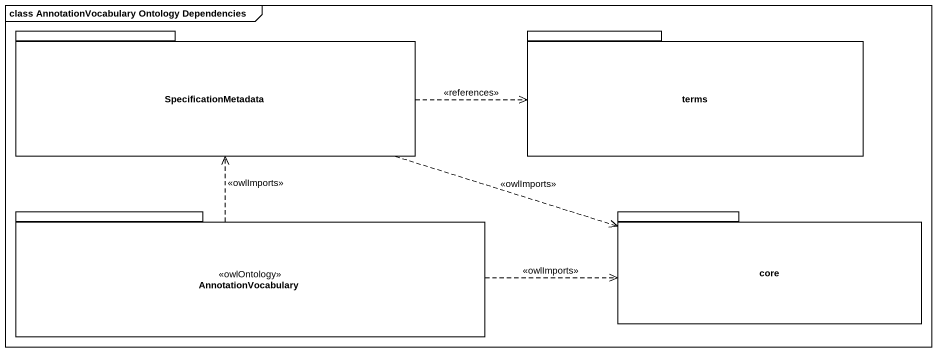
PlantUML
@startuml
mainframe class AnnotationVocabulary Ontology Dependencies
package SpecificationMetadata {
}
package terms {
}
package AnnotationVocabulary <<owlOntology>> {
}
package core {
}
SpecificationMetadata .right.> terms : <<references>>
SpecificationMetadata .right.> core : <<owlImports>>
AnnotationVocabulary .up.> SpecificationMetadata : <<owlImports>>
AnnotationVocabulary .right.> core : <<owlImports>>
@enduml
